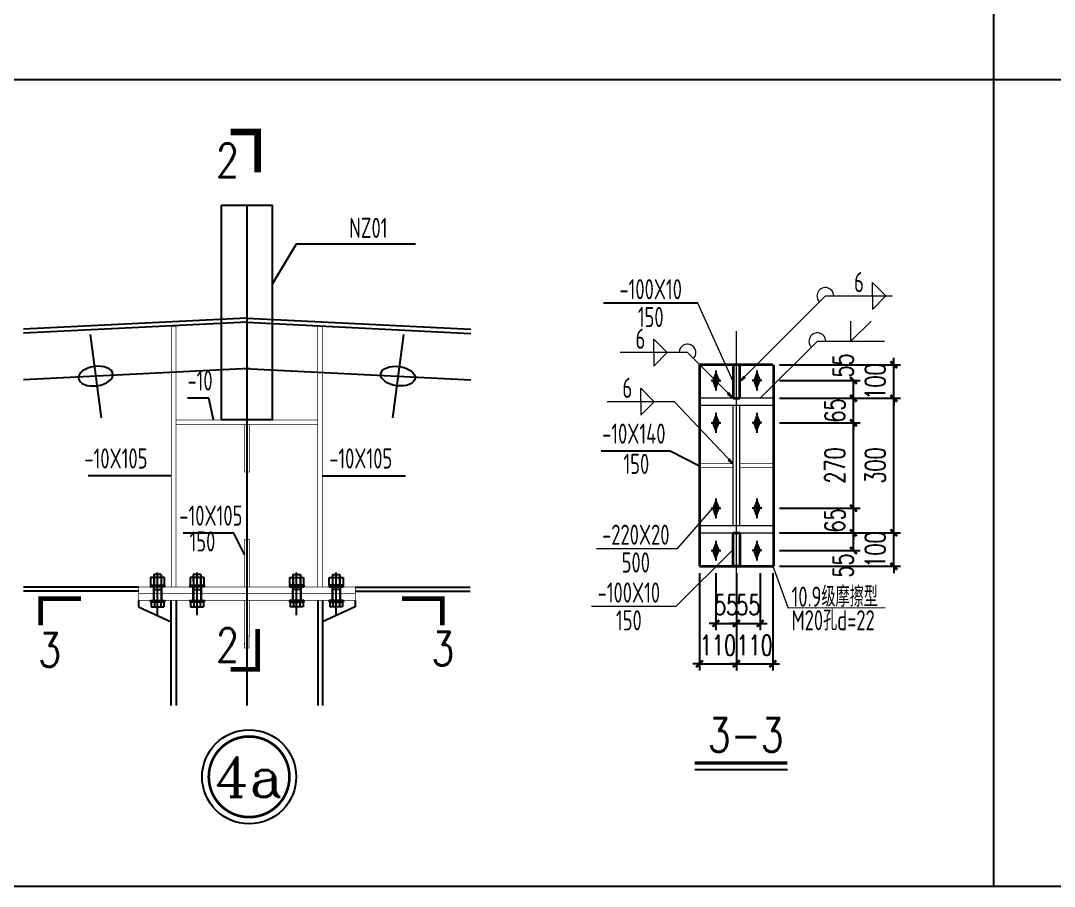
# Model space of a CAD drawing. Extents: x 180850 to 1399066, y 113487 to 334416.
# Drawn here: x 1360914 to 1376291, y 169707 to 182587 of the extents above; entities that cross this region are included whole.
import ezdxf
from ezdxf.enums import TextEntityAlignment as Align

# ---------------------------------------------------------------- set-up
doc = ezdxf.new("R2010")
doc.units = 0
doc.header["$LTSCALE"] = 1000
doc.linetypes.add('线型6', pattern=[8.75, 5, -1.25, 1.25, -1.25])
for name, color, linetype, lineweight in [('10', 9, 'Continuous', 18), ('20', 2, 'Continuous', 35), ('焊缝标注', 9, 'Continuous', 18), ('螺栓孔标注', 9, 'Continuous', 18), ('钢板标注', 9, 'Continuous', 18)]:
    doc.layers.add(name, color=color, linetype=linetype, lineweight=lineweight)
for name, color, linetype in [('AXIS', 3, 'Continuous'), ('DOTE', 1, 'Continuous'), ('GL', 150, 'Continuous'), ('GZ', 50, 'Continuous'), ('LT', 27, 'Continuous'), ('NUM', 7, 'Continuous'), ('PUB_DIM', 3, 'Continuous'), ('PUB_TEXT', 7, 'Continuous'), ('PZ', 202, 'Continuous'), ('TEXT', 7, 'Continuous'), ('THIN', 7, 'Continuous')]:
    doc.layers.add(name, color=color, linetype=linetype)
doc.styles.add('_TCH_DIM_T3', font='SIMPLEX', dxfattribs={"width": 0.705882, "bigfont": 'GBCBIG'})
doc.styles.add('COMPLEX', font='COMPLEX')
doc.styles.add('SIM-TSSC', font='simplex.shx', dxfattribs={"width": 0.8, "bigfont": 'tssdchn.shx'})
doc.styles.add('TSSD_Norm', font='tssdeng.shx', dxfattribs={"bigfont": 'hztxt.shx'})
doc.styles.add('TSSD_Num', font='Tssdeng.shx', dxfattribs={"width": 0.7, "bigfont": 'hztxt.shx'})
doc.dimstyles.new('TCH_100_5', dxfattribs={"dimtxt": 297.5, "dimasz": 100, "dimexe": 100, "dimexo": 100, "dimgap": 126.25, "dimtad": 1, "dimdec": 0, "dimlfac": 0.2, "dimzin": 0, "dimdsep": 46, "dimtxsty": '_TCH_DIM_T3', "dimblk": 'ARCHTICK', "dimcen": 0.09, "dimclrd": 126, "dimclre": 126, "dimclrt": 7, "dimazin": 2, "dimtfac": 1, "dimtdec": 0, "dimtix": 1, "dimtmove": 2, "dimatfit": 3, "dimfxl": 1, "dimtolj": 1, "dimtzin": 0, "dimarcsym": 0})

# ---------------------------------------------------------------- blocks, each defined once
blk = doc.blocks.new('ts_idx2')
at = {"color": 0, "linetype": 'ByBlock', "lineweight": -2, "const_width": 0.0333}
blk.add_lwpolyline([(-0.5, 0, 1), (0.5, 0, 1)], format="xyb", close=True, dxfattribs=at)
at = {"color": 0, "linetype": 'ByBlock', "lineweight": -2}
blk.add_circle((0, 0), 0.583, dxfattribs=at)
at = {"color": 0, "linetype": 'ByBlock', "lineweight": -2, "style": 'TSSD_Num', "width": 0.7}
blk.add_attdef('A', text='', height=0.5, dxfattribs=at).set_placement((0, 0), align=Align.MIDDLE_CENTER)
blk = doc.blocks.new('_ArchTick')
at = {"color": 0, "linetype": 'ByBlock', "const_width": 0.4}
blk.add_lwpolyline([(-0.5, -0.5), (0.5, 0.5)], dxfattribs=at)
blk = doc.blocks.new('*D1907')
at = {"layer": 'Defpoints', "color": 0, "transparency": 16777216}
for p in [(1372103, 177233), (1373303, 177233), (1372103, 176968)]:
    blk.add_point(p, dxfattribs=at)
at = {"layer": 'GL', "color": 126, "lineweight": -2, "transparency": 16777216}
for p, q in [((1372203, 177233), (1373403, 177233)), ((1373303, 176968), (1373303, 177233)), ((1372203, 176968), (1373403, 176968))]:
    blk.add_line(p, q, dxfattribs=at)
at = {"layer": 'GL', "color": 126, "lineweight": -2, "transparency": 16777216, "xscale": 100, "yscale": 100, "zscale": 100}
for p, rotation in [((1373303, 177233), 90), ((1373303, 176968), 270)]:
    blk.add_blockref('_ArchTick', p, dxfattribs=dict(at, rotation=rotation))
at = {"layer": 'GL', "color": 7, "transparency": 16777216, "insert": (1373148, 177457), "char_height": 297.5, "attachment_point": 5, "rotation": 90, "style": '_TCH_DIM_T3'}
blk.add_mtext('\\A1;55', dxfattribs=at)
blk = doc.blocks.new('*D1908')
at = {"layer": 'Defpoints', "color": 0, "transparency": 16777216}
for p in [(1372103, 176968), (1373303, 176968), (1372103, 176603)]:
    blk.add_point(p, dxfattribs=at)
at = {"layer": 'GL', "color": 126, "lineweight": -2, "transparency": 16777216}
for p, q in [((1373303, 176968), (1373303, 177068)), ((1372203, 176968), (1373403, 176968)), ((1373303, 176603), (1373303, 176968)), ((1372203, 176603), (1373403, 176603)), ((1373303, 176603), (1373303, 176503))]:
    blk.add_line(p, q, dxfattribs=at)
at = {"layer": 'GL', "color": 126, "lineweight": -2, "transparency": 16777216, "xscale": 100, "yscale": 100, "zscale": 100}
for p, rotation in [((1373303, 176968), 270), ((1373303, 176603), 90)]:
    blk.add_blockref('_ArchTick', p, dxfattribs=dict(at, rotation=rotation))
at = {"layer": 'GL', "color": 7, "transparency": 16777216, "insert": (1373028, 176786), "char_height": 297.5, "attachment_point": 5, "rotation": 90, "style": '_TCH_DIM_T3'}
blk.add_mtext('\\A1;65', dxfattribs=at)
blk = doc.blocks.new('*D1909')
at = {"layer": 'Defpoints', "color": 0, "transparency": 16777216}
for p in [(1372103, 174968), (1373303, 174968), (1372103, 174703)]:
    blk.add_point(p, dxfattribs=at)
at = {"layer": 'GL', "color": 126, "lineweight": -2, "transparency": 16777216}
for p, q in [((1372203, 174968), (1373403, 174968)), ((1373303, 174703), (1373303, 174968)), ((1372203, 174703), (1373403, 174703))]:
    blk.add_line(p, q, dxfattribs=at)
at = {"layer": 'GL', "color": 126, "lineweight": -2, "transparency": 16777216, "xscale": 100, "yscale": 100, "zscale": 100}
for p, rotation in [((1373303, 174968), 90), ((1373303, 174703), 270)]:
    blk.add_blockref('_ArchTick', p, dxfattribs=dict(at, rotation=rotation))
at = {"layer": 'GL', "color": 7, "transparency": 16777216, "insert": (1373148, 174479), "char_height": 297.5, "attachment_point": 5, "rotation": 90, "style": '_TCH_DIM_T3'}
blk.add_mtext('\\A1;55', dxfattribs=at)
blk = doc.blocks.new('*D1910')
at = {"layer": 'Defpoints', "color": 0, "transparency": 16777216}
for p in [(1372103, 175333), (1373303, 175333), (1372103, 174968)]:
    blk.add_point(p, dxfattribs=at)
at = {"layer": 'GL', "color": 126, "lineweight": -2, "transparency": 16777216}
for p, q in [((1372203, 175333), (1373403, 175333)), ((1373303, 175333), (1373303, 175433)), ((1373303, 174968), (1373303, 175333)), ((1372203, 174968), (1373403, 174968)), ((1373303, 174968), (1373303, 174868))]:
    blk.add_line(p, q, dxfattribs=at)
at = {"layer": 'GL', "color": 126, "lineweight": -2, "transparency": 16777216, "xscale": 100, "yscale": 100, "zscale": 100}
for p, rotation in [((1373303, 175333), 270), ((1373303, 174968), 90)]:
    blk.add_blockref('_ArchTick', p, dxfattribs=dict(at, rotation=rotation))
at = {"layer": 'GL', "color": 7, "transparency": 16777216, "insert": (1373028, 175151), "char_height": 297.5, "attachment_point": 5, "rotation": 90, "style": '_TCH_DIM_T3'}
blk.add_mtext('\\A1;65', dxfattribs=at)
blk = doc.blocks.new('*D1911')
at = {"layer": 'Defpoints', "color": 0, "transparency": 16777216}
for p in [(1372103, 176603), (1373303, 176603), (1372103, 175333)]:
    blk.add_point(p, dxfattribs=at)
at = {"layer": 'GL', "color": 126, "lineweight": -2, "transparency": 16777216}
for p, q in [((1372203, 176603), (1373403, 176603)), ((1373303, 175333), (1373303, 176603)), ((1372203, 175333), (1373403, 175333))]:
    blk.add_line(p, q, dxfattribs=at)
at = {"layer": 'GL', "color": 126, "lineweight": -2, "transparency": 16777216, "xscale": 100, "yscale": 100, "zscale": 100}
for p, rotation in [((1373303, 176603), 90), ((1373303, 175333), 270)]:
    blk.add_blockref('_ArchTick', p, dxfattribs=dict(at, rotation=rotation))
at = {"layer": 'GL', "color": 7, "transparency": 16777216, "insert": (1373028, 175968), "char_height": 297.5, "attachment_point": 5, "rotation": 90, "style": '_TCH_DIM_T3'}
blk.add_mtext('\\A1;270', dxfattribs=at)
blk = doc.blocks.new('*D1912')
at = {"layer": 'Defpoints', "color": 0, "transparency": 16777216}
for p in [(1371257, 174464), (1371562, 174468), (1371562, 173618)]:
    blk.add_point(p, dxfattribs=at)
at = {"layer": 'GL', "color": 126, "lineweight": -2, "transparency": 16777216}
for p, q in [((1371257, 174364), (1371257, 173518)), ((1371562, 174368), (1371562, 173518)), ((1371257, 173618), (1371157, 173618)), ((1371257, 173618), (1371562, 173618)), ((1371562, 173618), (1371662, 173618))]:
    blk.add_line(p, q, dxfattribs=at)
at = {"layer": 'GL', "color": 126, "lineweight": -2, "transparency": 16777216, "xscale": 100, "yscale": 100, "zscale": 100}
blk.add_blockref('_ArchTick', (1371257, 173618), dxfattribs=at)
at = {"layer": 'GL', "color": 126, "lineweight": -2, "transparency": 16777216, "xscale": 100, "yscale": 100, "zscale": 100, "rotation": 180}
blk.add_blockref('_ArchTick', (1371562, 173618), dxfattribs=at)
at = {"layer": 'GL', "color": 7, "transparency": 16777216, "insert": (1371409, 173893), "char_height": 297.5, "attachment_point": 5, "style": '_TCH_DIM_T3'}
blk.add_mtext('\\A1;55', dxfattribs=at)
blk = doc.blocks.new('*D1913')
at = {"layer": 'Defpoints', "color": 0, "transparency": 16777216}
for p in [(1371562, 174468), (1371917, 174468), (1371917, 173618)]:
    blk.add_point(p, dxfattribs=at)
at = {"layer": 'GL', "color": 126, "lineweight": -2, "transparency": 16777216}
for p, q in [((1371562, 174368), (1371562, 173518)), ((1371917, 174368), (1371917, 173518)), ((1371562, 173618), (1371462, 173618)), ((1371562, 173618), (1371917, 173618)), ((1371917, 173618), (1372017, 173618))]:
    blk.add_line(p, q, dxfattribs=at)
at = {"layer": 'GL', "color": 126, "lineweight": -2, "transparency": 16777216, "xscale": 100, "yscale": 100, "zscale": 100}
blk.add_blockref('_ArchTick', (1371562, 173618), dxfattribs=at)
at = {"layer": 'GL', "color": 126, "lineweight": -2, "transparency": 16777216, "xscale": 100, "yscale": 100, "zscale": 100, "rotation": 180}
blk.add_blockref('_ArchTick', (1371917, 173618), dxfattribs=at)
at = {"layer": 'GL', "color": 7, "transparency": 16777216, "insert": (1371739, 173893), "char_height": 297.5, "attachment_point": 5, "style": '_TCH_DIM_T3'}
blk.add_mtext('\\A1;55', dxfattribs=at)
blk = doc.blocks.new('*D1914')
at = {"layer": 'Defpoints', "color": 0, "transparency": 16777216}
for p in [(1371012, 174468), (1371562, 174468), (1371562, 173018)]:
    blk.add_point(p, dxfattribs=at)
at = {"layer": 'GL', "color": 126, "lineweight": -2, "transparency": 16777216}
for p, q in [((1371012, 174368), (1371012, 172918)), ((1371562, 174368), (1371562, 172918)), ((1371012, 173018), (1370912, 173018)), ((1371012, 173018), (1371562, 173018)), ((1371562, 173018), (1371662, 173018))]:
    blk.add_line(p, q, dxfattribs=at)
at = {"layer": 'GL', "color": 126, "lineweight": -2, "transparency": 16777216, "xscale": 100, "yscale": 100, "zscale": 100}
blk.add_blockref('_ArchTick', (1371012, 173018), dxfattribs=at)
at = {"layer": 'GL', "color": 126, "lineweight": -2, "transparency": 16777216, "xscale": 100, "yscale": 100, "zscale": 100, "rotation": 180}
blk.add_blockref('_ArchTick', (1371562, 173018), dxfattribs=at)
at = {"layer": 'GL', "color": 7, "transparency": 16777216, "insert": (1371287, 173293), "char_height": 297.5, "attachment_point": 5, "style": '_TCH_DIM_T3'}
blk.add_mtext('\\A1;110', dxfattribs=at)
blk = doc.blocks.new('*D1915')
at = {"layer": 'Defpoints', "color": 0, "transparency": 16777216}
for p in [(1371562, 174468), (1372103, 174468), (1372103, 173018)]:
    blk.add_point(p, dxfattribs=at)
at = {"layer": 'GL', "color": 126, "lineweight": -2, "transparency": 16777216}
for p, q in [((1371562, 174368), (1371562, 172918)), ((1372103, 174368), (1372103, 172918)), ((1371562, 173018), (1371462, 173018)), ((1371562, 173018), (1372103, 173018)), ((1372103, 173018), (1372203, 173018))]:
    blk.add_line(p, q, dxfattribs=at)
at = {"layer": 'GL', "color": 126, "lineweight": -2, "transparency": 16777216, "xscale": 100, "yscale": 100, "zscale": 100}
blk.add_blockref('_ArchTick', (1371562, 173018), dxfattribs=at)
at = {"layer": 'GL', "color": 126, "lineweight": -2, "transparency": 16777216, "xscale": 100, "yscale": 100, "zscale": 100, "rotation": 180}
blk.add_blockref('_ArchTick', (1372103, 173018), dxfattribs=at)
at = {"layer": 'GL', "color": 7, "transparency": 16777216, "insert": (1371832, 173293), "char_height": 297.5, "attachment_point": 5, "style": '_TCH_DIM_T3'}
blk.add_mtext('\\A1;110', dxfattribs=at)
blk = doc.blocks.new('*D1916')
at = {"layer": 'Defpoints', "color": 0, "transparency": 16777216}
for p in [(1372103, 174968), (1373903, 174968), (1372103, 174468)]:
    blk.add_point(p, dxfattribs=at)
at = {"layer": 'GL', "color": 126, "lineweight": -2, "transparency": 16777216}
for p, q in [((1373903, 174968), (1373903, 175068)), ((1372203, 174968), (1374003, 174968)), ((1373903, 174468), (1373903, 174968)), ((1372203, 174468), (1374003, 174468)), ((1373903, 174468), (1373903, 174368))]:
    blk.add_line(p, q, dxfattribs=at)
at = {"layer": 'GL', "color": 126, "lineweight": -2, "transparency": 16777216, "xscale": 100, "yscale": 100, "zscale": 100}
for p, rotation in [((1373903, 174968), 270), ((1373903, 174468), 90)]:
    blk.add_blockref('_ArchTick', p, dxfattribs=dict(at, rotation=rotation))
at = {"layer": 'GL', "color": 7, "transparency": 16777216, "insert": (1373628, 174718), "char_height": 297.5, "attachment_point": 5, "rotation": 90, "style": '_TCH_DIM_T3'}
blk.add_mtext('\\A1;100', dxfattribs=at)
blk = doc.blocks.new('*D1917')
at = {"layer": 'Defpoints', "color": 0, "transparency": 16777216}
for p in [(1372103, 176968), (1373903, 176968), (1372103, 174968)]:
    blk.add_point(p, dxfattribs=at)
at = {"layer": 'GL', "color": 126, "lineweight": -2, "transparency": 16777216}
for p, q in [((1372203, 176968), (1374003, 176968)), ((1373903, 174968), (1373903, 176968)), ((1372203, 174968), (1374003, 174968))]:
    blk.add_line(p, q, dxfattribs=at)
at = {"layer": 'GL', "color": 126, "lineweight": -2, "transparency": 16777216, "xscale": 100, "yscale": 100, "zscale": 100}
for p, rotation in [((1373903, 176968), 90), ((1373903, 174968), 270)]:
    blk.add_blockref('_ArchTick', p, dxfattribs=dict(at, rotation=rotation))
at = {"layer": 'GL', "color": 7, "transparency": 16777216, "insert": (1373628, 175968), "char_height": 297.5, "attachment_point": 5, "rotation": 90, "style": '_TCH_DIM_T3'}
blk.add_mtext('\\A1;300', dxfattribs=at)
blk = doc.blocks.new('*D1918')
at = {"layer": 'Defpoints', "color": 0, "transparency": 16777216}
for p in [(1372103, 177468), (1373903, 177468), (1372103, 176968)]:
    blk.add_point(p, dxfattribs=at)
at = {"layer": 'GL', "color": 126, "lineweight": -2, "transparency": 16777216}
for p, q in [((1372203, 177468), (1374003, 177468)), ((1373903, 177468), (1373903, 177568)), ((1373903, 176968), (1373903, 177468)), ((1372203, 176968), (1374003, 176968)), ((1373903, 176968), (1373903, 176868))]:
    blk.add_line(p, q, dxfattribs=at)
at = {"layer": 'GL', "color": 126, "lineweight": -2, "transparency": 16777216, "xscale": 100, "yscale": 100, "zscale": 100}
for p, rotation in [((1373903, 177468), 270), ((1373903, 176968), 90)]:
    blk.add_blockref('_ArchTick', p, dxfattribs=dict(at, rotation=rotation))
at = {"layer": 'GL', "color": 7, "transparency": 16777216, "insert": (1373628, 177218), "char_height": 297.5, "attachment_point": 5, "rotation": 90, "style": '_TCH_DIM_T3'}
blk.add_mtext('\\A1;100', dxfattribs=at)

msp = doc.modelspace()

# ---------------------------------------------------------------- hatches: boundary and pattern name
h = msp.add_hatch(color=256)
h.paths.add_polyline_path([(1371215.66, 177233.01), (1371256.83, 177233.01), (1371256.83, 177339.53)])
h.paths.add_polyline_path([(1371256.83, 177339.53), (1371256.83, 177233.01), (1371298, 177233.01)])
h.paths.add_polyline_path([(1371298, 177233.01), (1371256.83, 177233.01), (1371256.83, 177126.49)])
h.paths.add_polyline_path([(1371256.83, 177233.01), (1371215.66, 177233.01), (1371256.83, 177126.49)])
h = msp.add_hatch(color=256)
h.paths.add_polyline_path([(1371908, 177233.01), (1371866.83, 177233.01), (1371866.83, 177339.53)])
h.paths.add_polyline_path([(1371866.83, 177339.53), (1371866.83, 177233.01), (1371825.66, 177233.01)])
h.paths.add_polyline_path([(1371825.66, 177233.01), (1371866.83, 177233.01), (1371866.83, 177126.49)])
h.paths.add_polyline_path([(1371866.83, 177233.01), (1371908, 177233.01), (1371866.83, 177126.49)])
h = msp.add_hatch(color=256)
h.paths.add_polyline_path([(1371215.66, 176603.01), (1371256.83, 176603.01), (1371256.83, 176709.53)])
h.paths.add_polyline_path([(1371256.83, 176709.53), (1371256.83, 176603.01), (1371298, 176603.01)])
h.paths.add_polyline_path([(1371298, 176603.01), (1371256.83, 176603.01), (1371256.83, 176496.49)])
h.paths.add_polyline_path([(1371256.83, 176603.01), (1371215.66, 176603.01), (1371256.83, 176496.49)])
h = msp.add_hatch(color=256)
h.paths.add_polyline_path([(1371908, 176603.01), (1371866.83, 176603.01), (1371866.83, 176709.53)])
h.paths.add_polyline_path([(1371866.83, 176709.53), (1371866.83, 176603.01), (1371825.66, 176603.01)])
h.paths.add_polyline_path([(1371825.66, 176603.01), (1371866.83, 176603.01), (1371866.83, 176496.49)])
h.paths.add_polyline_path([(1371866.83, 176603.01), (1371908, 176603.01), (1371866.83, 176496.49)])
h = msp.add_hatch(color=256)
h.paths.add_polyline_path([(1371215.66, 175333.01), (1371256.83, 175333.01), (1371256.83, 175439.53)])
h.paths.add_polyline_path([(1371256.83, 175439.53), (1371256.83, 175333.01), (1371298, 175333.01)])
h.paths.add_polyline_path([(1371298, 175333.01), (1371256.83, 175333.01), (1371256.83, 175226.49)])
h.paths.add_polyline_path([(1371256.83, 175333.01), (1371215.66, 175333.01), (1371256.83, 175226.49)])
h = msp.add_hatch(color=256)
h.paths.add_polyline_path([(1371908, 175333.01), (1371866.83, 175333.01), (1371866.83, 175439.53)])
h.paths.add_polyline_path([(1371866.83, 175439.53), (1371866.83, 175333.01), (1371825.66, 175333.01)])
h.paths.add_polyline_path([(1371825.66, 175333.01), (1371866.83, 175333.01), (1371866.83, 175226.49)])
h.paths.add_polyline_path([(1371866.83, 175333.01), (1371908, 175333.01), (1371866.83, 175226.49)])
h = msp.add_hatch(color=256)
h.paths.add_polyline_path([(1371215.66, 174703.01), (1371256.83, 174703.01), (1371256.83, 174809.53)])
h.paths.add_polyline_path([(1371256.83, 174809.53), (1371256.83, 174703.01), (1371298, 174703.01)])
h.paths.add_polyline_path([(1371298, 174703.01), (1371256.83, 174703.01), (1371256.83, 174596.49)])
h.paths.add_polyline_path([(1371256.83, 174703.01), (1371215.66, 174703.01), (1371256.83, 174596.49)])
h = msp.add_hatch(color=256)
h.paths.add_polyline_path([(1371908, 174703.01), (1371866.83, 174703.01), (1371866.83, 174809.53)])
h.paths.add_polyline_path([(1371866.83, 174809.53), (1371866.83, 174703.01), (1371825.66, 174703.01)])
h.paths.add_polyline_path([(1371825.66, 174703.01), (1371866.83, 174703.01), (1371866.83, 174596.49)])
h.paths.add_polyline_path([(1371866.83, 174703.01), (1371908, 174703.01), (1371866.83, 174596.49)])
at = {"layer": '焊缝标注'}
for points in [[(1371611.83, 177218.01), (1371693.17, 177278.08), (1371671.96, 177299.3)], [(1371511.83, 176968.01), (1371451.82, 177049.4), (1371430.58, 177028.21)], [(1371511.83, 175993.01), (1371458.26, 176066.05), (1371437.02, 176044.86)]]:
    msp.add_hatch(color=256, dxfattribs=at).paths.add_polyline_path(points)

# ---------------------------------------------------------------- linework, layer by layer
for p, q in [((1371256.83, 177339.53), (1371215.66, 177233.01)), ((1371256.83, 177379.5), (1371256.83, 177086.51)), ((1371256.83, 177339.53), (1371298, 177233.01)), ((1371866.83, 177339.53), (1371825.66, 177233.01)), ((1371866.83, 177379.5), (1371866.83, 177086.51)), ((1371866.83, 177339.53), (1371908, 177233.01)), ((1371184.17, 177233.01), (1371329.49, 177233.01)), ((1371256.83, 177126.49), (1371215.66, 177233.01)), ((1371256.83, 177126.49), (1371298, 177233.01)), ((1371939.49, 177233.01), (1371794.17, 177233.01)), ((1371866.83, 177126.49), (1371825.66, 177233.01)), ((1371866.83, 177126.49), (1371908, 177233.01)), ((1371256.83, 176709.53), (1371215.66, 176603.01)), ((1371256.83, 176749.5), (1371256.83, 176456.51)), ((1371256.83, 176709.53), (1371298, 176603.01)), ((1371866.83, 176709.53), (1371825.66, 176603.01)), ((1371866.83, 176749.5), (1371866.83, 176456.51)), ((1371866.83, 176709.53), (1371908, 176603.01)), ((1371184.17, 176603.01), (1371329.49, 176603.01)), ((1371256.83, 176496.49), (1371215.66, 176603.01)), ((1371256.83, 176496.49), (1371298, 176603.01)), ((1371939.49, 176603.01), (1371794.17, 176603.01)), ((1371866.83, 176496.49), (1371825.66, 176603.01)), ((1371866.83, 176496.49), (1371908, 176603.01)), ((1371256.83, 175479.5), (1371256.83, 175186.51)), ((1371866.83, 175479.5), (1371866.83, 175186.51)), ((1371184.17, 175333.01), (1371329.49, 175333.01)), ((1371256.83, 175439.53), (1371215.66, 175333.01)), ((1371256.83, 175226.49), (1371215.66, 175333.01)), ((1371256.83, 175439.53), (1371298, 175333.01)), ((1371256.83, 175226.49), (1371298, 175333.01)), ((1371939.49, 175333.01), (1371794.17, 175333.01)), ((1371866.83, 175439.53), (1371825.66, 175333.01)), ((1371866.83, 175226.49), (1371825.66, 175333.01)), ((1371866.83, 175439.53), (1371908, 175333.01)), ((1371866.83, 175226.49), (1371908, 175333.01)), ((1371256.83, 174849.5), (1371256.83, 174556.51)), ((1371866.83, 174849.5), (1371866.83, 174556.51)), ((1371184.17, 174703.01), (1371329.49, 174703.01)), ((1371256.83, 174809.53), (1371215.66, 174703.01)), ((1371256.83, 174596.49), (1371215.66, 174703.01)), ((1371256.83, 174809.53), (1371298, 174703.01)), ((1371256.83, 174596.49), (1371298, 174703.01)), ((1371939.49, 174703.01), (1371794.17, 174703.01)), ((1371866.83, 174809.53), (1371825.66, 174703.01)), ((1371866.83, 174596.49), (1371825.66, 174703.01)), ((1371866.83, 174809.53), (1371908, 174703.01)), ((1371866.83, 174596.49), (1371908, 174703.01)), ((1362667.37, 173960.46, 15.88), (1362667.37, 173863.56, 15.88)), ((1365890.49, 173960.46, 15.88), (1365890.49, 173863.56, 15.88)), ((1362667.37, 173863.56, 15.88), (1363152.66, 173642.91, -1.8)), ((1365890.49, 173863.56, 15.88), (1365405.2, 173642.91, -1.8))]:
    msp.add_line(p, q)
at = {"transparency": 16777216}
for p, q in [((1362950.36, 173743.33, 17.81), (1362950.35, 174378.33, 17.81)), ((1363537.86, 173743.33, 17.81), (1363537.85, 174378.33, 17.81)), ((1365019.99, 173743.33, 17.81), (1365020, 174378.33, 17.81)), ((1365607.49, 173743.33, 17.81), (1365607.5, 174378.33, 17.81)), ((1362846.43, 174303.83, 17.81), (1362846.43, 174185.83, 17.81)), ((1363054.28, 174303.83, 17.81), (1362846.43, 174303.83, 17.81)), ((1363005.35, 174345.83, 17.81), (1362895.35, 174345.83, 17.81)), ((1362895.35, 174345.83, 17.81), (1362895.36, 174120.83, 17.81)), ((1362898.39, 174303.83, 17.81), (1362898.39, 174185.83, 17.81)), ((1363002.31, 174303.83, 17.81), (1363002.32, 174185.83, 17.81)), ((1363002.5, 174345.83, 17.81), (1363005.35, 174345.83, 17.81)), ((1363005.35, 174345.83, 17.81), (1363005.36, 174120.83, 17.81)), ((1363054.28, 174185.83, 17.81), (1363054.28, 174303.83, 17.81)), ((1363433.93, 174303.83, 17.81), (1363433.93, 174185.83, 17.81)), ((1363641.78, 174303.83, 17.81), (1363433.93, 174303.83, 17.81)), ((1363592.85, 174345.83, 17.81), (1363482.85, 174345.83, 17.81)), ((1363482.85, 174345.83, 17.81), (1363482.86, 174120.83, 17.81)), ((1363485.89, 174303.83, 17.81), (1363485.89, 174185.83, 17.81)), ((1363589.81, 174303.83, 17.81), (1363589.82, 174185.83, 17.81)), ((1363590, 174345.83, 17.81), (1363592.85, 174345.83, 17.81)), ((1363592.85, 174345.83, 17.81), (1363592.86, 174120.83, 17.81)), ((1363641.78, 174185.83, 17.81), (1363641.78, 174303.83, 17.81)), ((1364916.08, 174303.83, 17.81), (1365123.92, 174303.83, 17.81)), ((1364916.08, 174185.83, 17.81), (1364916.08, 174303.83, 17.81)), ((1364965, 174345.83, 17.81), (1365075, 174345.83, 17.81)), ((1364967.85, 174345.83, 17.81), (1364965, 174345.83, 17.81)), ((1364965, 174345.83, 17.81), (1364965, 174120.83, 17.81)), ((1364968.04, 174303.83, 17.81), (1364968.04, 174185.83, 17.81)), ((1365071.96, 174303.83, 17.81), (1365071.96, 174185.83, 17.81)), ((1365075, 174345.83, 17.81), (1365075, 174120.83, 17.81)), ((1365123.92, 174303.83, 17.81), (1365123.92, 174185.83, 17.81)), ((1365503.58, 174303.83, 17.81), (1365711.42, 174303.83, 17.81)), ((1365503.58, 174185.83, 17.81), (1365503.58, 174303.83, 17.81)), ((1365552.5, 174345.83, 17.81), (1365662.5, 174345.83, 17.81)), ((1365555.35, 174345.83, 17.81), (1365552.5, 174345.83, 17.81)), ((1365552.5, 174345.83, 17.81), (1365552.5, 174120.83, 17.81)), ((1365555.54, 174303.83, 17.81), (1365555.54, 174185.83, 17.81)), ((1365659.46, 174303.83, 17.81), (1365659.46, 174185.83, 17.81)), ((1365662.5, 174345.83, 17.81), (1365662.5, 174120.83, 17.81)), ((1365711.42, 174303.83, 17.81), (1365711.42, 174185.83, 17.81)), ((1362845.35, 174185.83, 17.81), (1362845.36, 174160.83, 17.81)), ((1362845.35, 174185.83, 17.81), (1363055.35, 174185.83, 17.81)), ((1362845.36, 174160.83, 17.81), (1362848.2, 174160.83, 17.81)), ((1363055.36, 174160.83, 17.81), (1362845.36, 174160.83, 17.81)), ((1362890.36, 174160.83, 17.81), (1362890.36, 174120.83, 17.81)), ((1362890.36, 174120.83, 17.81), (1363010.36, 174120.83, 17.81)), ((1362890.36, 174120.83, 17.81), (1362893.29, 174120.83, 17.81)), ((1362892.04, 174120.83, 17.81), (1362890.36, 174120.83, 17.81)), ((1362890.36, 174120.83, 17.81), (1362890.36, 173960.83, 17.81)), ((1362895.36, 174120.83, 17.81), (1362895.36, 173960.83, 17.81)), ((1363005.36, 174120.83, 17.81), (1363005.36, 173960.83, 17.81)), ((1363010.36, 174160.83, 17.81), (1363007.42, 174160.83, 17.81)), ((1363008.67, 174160.83, 17.81), (1363010.36, 174160.83, 17.81)), ((1363010.36, 174160.83, 17.81), (1363010.36, 174120.83, 17.81)), ((1363010.36, 174120.83, 17.81), (1363010.36, 173960.83, 17.81)), ((1363055.35, 174185.83, 17.81), (1363055.36, 174160.83, 17.81)), ((1363432.85, 174185.83, 17.81), (1363432.86, 174160.83, 17.81)), ((1363432.85, 174185.83, 17.81), (1363642.85, 174185.83, 17.81)), ((1363432.86, 174160.83, 17.81), (1363435.7, 174160.83, 17.81)), ((1363642.86, 174160.83, 17.81), (1363432.86, 174160.83, 17.81)), ((1363477.86, 174160.83, 17.81), (1363477.86, 174120.83, 17.81)), ((1363477.86, 174120.83, 17.81), (1363597.86, 174120.83, 17.81)), ((1363477.86, 174120.83, 17.81), (1363480.79, 174120.83, 17.81)), ((1363479.54, 174120.83, 17.81), (1363477.86, 174120.83, 17.81)), ((1363477.86, 174120.83, 17.81), (1363477.86, 173960.83, 17.81)), ((1363482.86, 174120.83, 17.81), (1363482.86, 173960.83, 17.81)), ((1363592.86, 174120.83, 17.81), (1363592.86, 173960.83, 17.81)), ((1363597.86, 174160.83, 17.81), (1363594.92, 174160.83, 17.81)), ((1363596.17, 174160.83, 17.81), (1363597.86, 174160.83, 17.81)), ((1363597.86, 174160.83, 17.81), (1363597.86, 174120.83, 17.81)), ((1363597.86, 174120.83, 17.81), (1363597.86, 173960.83, 17.81)), ((1363642.85, 174185.83, 17.81), (1363642.86, 174160.83, 17.81)), ((1364915, 174185.83, 17.81), (1364915, 174160.83, 17.81)), ((1365125, 174185.83, 17.81), (1364915, 174185.83, 17.81)), ((1364915, 174160.83, 17.81), (1365125, 174160.83, 17.81)), ((1364960, 174120.83, 17.81), (1364959.99, 173960.83, 17.81)), ((1364960, 174160.83, 17.81), (1364962.93, 174160.83, 17.81)), ((1364961.68, 174160.83, 17.81), (1364960, 174160.83, 17.81)), ((1364960, 174160.83, 17.81), (1364960, 174120.83, 17.81)), ((1365080, 174120.83, 17.81), (1364960, 174120.83, 17.81)), ((1364965, 174120.83, 17.81), (1364964.99, 173960.83, 17.81)), ((1365075, 174120.83, 17.81), (1365074.99, 173960.83, 17.81)), ((1365080, 174120.83, 17.81), (1365077.06, 174120.83, 17.81)), ((1365078.31, 174120.83, 17.81), (1365080, 174120.83, 17.81)), ((1365080, 174120.83, 17.81), (1365079.99, 173960.83, 17.81)), ((1365080, 174160.83, 17.81), (1365080, 174120.83, 17.81)), ((1365125, 174160.83, 17.81), (1365122.15, 174160.83, 17.81)), ((1365125, 174185.83, 17.81), (1365125, 174160.83, 17.81)), ((1365502.5, 174185.83, 17.81), (1365502.5, 174160.83, 17.81)), ((1365712.5, 174185.83, 17.81), (1365502.5, 174185.83, 17.81)), ((1365502.5, 174160.83, 17.81), (1365712.5, 174160.83, 17.81)), ((1365547.5, 174120.83, 17.81), (1365547.49, 173960.83, 17.81)), ((1365547.5, 174160.83, 17.81), (1365550.43, 174160.83, 17.81)), ((1365549.18, 174160.83, 17.81), (1365547.5, 174160.83, 17.81)), ((1365547.5, 174160.83, 17.81), (1365547.5, 174120.83, 17.81)), ((1365667.5, 174120.83, 17.81), (1365547.5, 174120.83, 17.81)), ((1365552.5, 174120.83, 17.81), (1365552.49, 173960.83, 17.81)), ((1365662.5, 174120.83, 17.81), (1365662.49, 173960.83, 17.81)), ((1365667.5, 174120.83, 17.81), (1365664.56, 174120.83, 17.81)), ((1365665.81, 174120.83, 17.81), (1365667.5, 174120.83, 17.81)), ((1365667.5, 174120.83, 17.81), (1365667.49, 173960.83, 17.81)), ((1365667.5, 174160.83, 17.81), (1365667.5, 174120.83, 17.81)), ((1365712.5, 174160.83, 17.81), (1365709.65, 174160.83, 17.81)), ((1365712.5, 174185.83, 17.81), (1365712.5, 174160.83, 17.81)), ((1362845.36, 173960.83, 17.81), (1363055.36, 173960.83, 17.81)), ((1362845.36, 173960.83, 17.81), (1362845.36, 173935.83, 17.81)), ((1363055.36, 173935.83, 17.81), (1362845.36, 173935.83, 17.81)), ((1362855.1, 173935.83, 17.81), (1362855.1, 173863.23, 17.81)), ((1362890.36, 173960.83, 17.81), (1362893.3, 173960.83, 17.81)), ((1362892.04, 173960.83, 17.81), (1362890.36, 173960.83, 17.81)), ((1362895.36, 173960.83, 17.81), (1362895.36, 173935.83, 17.81)), ((1362902.73, 173935.83, 17.81), (1362902.73, 173863.23, 17.81)), ((1362997.99, 173935.83, 17.81), (1362997.99, 173863.23, 17.81)), ((1363005.36, 173960.83, 17.81), (1363005.36, 173935.83, 17.81)), ((1363045.62, 173935.83, 17.81), (1363045.62, 173863.23, 17.81)), ((1363055.36, 173960.83, 17.81), (1363052.51, 173960.83, 17.81)), ((1363055.36, 173960.83, 17.81), (1363055.36, 173935.83, 17.81)), ((1363432.86, 173960.83, 17.81), (1363642.86, 173960.83, 17.81)), ((1363432.86, 173960.83, 17.81), (1363432.86, 173935.83, 17.81)), ((1363642.86, 173935.83, 17.81), (1363432.86, 173935.83, 17.81)), ((1363442.6, 173935.83, 17.81), (1363442.6, 173863.23, 17.81)), ((1363477.86, 173960.83, 17.81), (1363480.8, 173960.83, 17.81)), ((1363479.54, 173960.83, 17.81), (1363477.86, 173960.83, 17.81)), ((1363482.86, 173960.83, 17.81), (1363482.86, 173935.83, 17.81)), ((1363490.23, 173935.83, 17.81), (1363490.23, 173863.23, 17.81)), ((1363585.49, 173935.83, 17.81), (1363585.49, 173863.23, 17.81)), ((1363592.86, 173960.83, 17.81), (1363592.86, 173935.83, 17.81)), ((1363633.12, 173935.83, 17.81), (1363633.12, 173863.23, 17.81)), ((1363642.86, 173960.83, 17.81), (1363640.01, 173960.83, 17.81)), ((1363642.86, 173960.83, 17.81), (1363642.86, 173935.83, 17.81)), ((1364914.99, 173960.83, 17.81), (1364917.84, 173960.83, 17.81)), ((1365124.99, 173960.83, 17.81), (1364914.99, 173960.83, 17.81)), ((1364914.99, 173960.83, 17.81), (1364914.99, 173935.83, 17.81)), ((1364914.99, 173935.83, 17.81), (1365124.99, 173935.83, 17.81)), ((1364924.73, 173935.83, 17.81), (1364924.73, 173863.23, 17.81)), ((1364964.99, 173960.83, 17.81), (1364964.99, 173935.83, 17.81)), ((1364972.36, 173935.83, 17.81), (1364972.36, 173863.23, 17.81)), ((1365067.63, 173935.83, 17.81), (1365067.62, 173863.23, 17.81)), ((1365074.99, 173960.83, 17.81), (1365074.99, 173935.83, 17.81)), ((1365079.99, 173960.83, 17.81), (1365077.06, 173960.83, 17.81)), ((1365078.31, 173960.83, 17.81), (1365079.99, 173960.83, 17.81)), ((1365115.26, 173935.83, 17.81), (1365115.26, 173863.23, 17.81)), ((1365124.99, 173960.83, 17.81), (1365124.99, 173935.83, 17.81)), ((1365502.49, 173960.83, 17.81), (1365505.34, 173960.83, 17.81)), ((1365712.49, 173960.83, 17.81), (1365502.49, 173960.83, 17.81)), ((1365502.49, 173960.83, 17.81), (1365502.49, 173935.83, 17.81)), ((1365502.49, 173935.83, 17.81), (1365712.49, 173935.83, 17.81)), ((1365512.23, 173935.83, 17.81), (1365512.23, 173863.23, 17.81)), ((1365552.49, 173960.83, 17.81), (1365552.49, 173935.83, 17.81)), ((1365559.86, 173935.83, 17.81), (1365559.86, 173863.23, 17.81)), ((1365655.13, 173935.83, 17.81), (1365655.12, 173863.23, 17.81)), ((1365662.49, 173960.83, 17.81), (1365662.49, 173935.83, 17.81)), ((1365667.49, 173960.83, 17.81), (1365664.56, 173960.83, 17.81)), ((1365665.81, 173960.83, 17.81), (1365667.49, 173960.83, 17.81)), ((1365702.76, 173935.83, 17.81), (1365702.76, 173863.23, 17.81)), ((1365712.49, 173960.83, 17.81), (1365712.49, 173935.83, 17.81)), ((1362855.1, 173863.23, 17.81), (1363045.62, 173863.23, 17.81)), ((1363442.6, 173863.23, 17.81), (1363633.12, 173863.23, 17.81)), ((1365115.26, 173863.23, 17.81), (1364924.73, 173863.23, 17.81)), ((1365702.76, 173863.23, 17.81), (1365512.23, 173863.23, 17.81))]:
    msp.add_line(p, q, dxfattribs=at)
at = {"color": 3, "const_width": 100}
msp.add_lwpolyline([(1364438.72, 180330.03), (1364438.72, 180930.03), (1364038.72, 180930.03)], dxfattribs=at)
at = {"layer": '10', "linetype": '线型6', "lineweight": 18, "ltscale": 100}
msp.add_line((1371561.83, 173968.01), (1371561.83, 177968.01), dxfattribs=at)
at = {"layer": '10', "color": 3, "ltscale": 100}
for p, q in [((1372102.91, 176968.01), (1371011.83, 176968.01)), ((1371011.83, 176868.01), (1372102.91, 176868.01)), ((1371511.83, 175068.01), (1371511.83, 176868.01)), ((1371611.83, 175068.01), (1371611.83, 176868.01)), ((1372102.91, 175068.01), (1371011.83, 175068.01)), ((1371011.83, 174968.01), (1372102.91, 174968.01))]:
    msp.add_line(p, q, dxfattribs=at)
at = {"layer": '20', "ltscale": 100}
for p, q in [((1372102.91, 177468.01), (1371011.83, 177468.01)), ((1371011.83, 177468.01), (1371011.83, 174468.01)), ((1371611.83, 177468.01), (1371511.83, 177468.01)), ((1371511.83, 177468.01), (1371511.83, 176968.01)), ((1371611.83, 176968.01), (1371611.83, 177468.01)), ((1372111.83, 177468.01), (1372111.83, 174468.01)), ((1371511.83, 176968.01), (1371611.83, 176968.01)), ((1371511.83, 174968.01), (1371611.83, 174968.01)), ((1371511.83, 174468.01), (1371511.83, 174968.01)), ((1371611.83, 174968.01), (1371611.83, 174468.01)), ((1371011.83, 174468.01), (1372102.91, 174468.01)), ((1371611.83, 174468.01), (1371511.83, 174468.01))]:
    msp.add_line(p, q, dxfattribs=at)
at = {"layer": 'AXIS'}
for p, q in [((1375387.63, 197803.19), (1375387.63, 169706.6)), ((1336124.67, 181713.13), (1390581.03, 181713.13)), ((1365010.96, 179259.72, 18.09), (1364653.93, 178664.6, 18.09)), ((1366786.42, 179259.72, 18.09), (1365010.96, 179259.72, 18.09)), ((1363711.88, 176971.81, -11.22), (1363397.14, 176971.81, -11.22)), ((1363785.3, 176646.34, 18.09), (1363711.88, 176971.81, -11.22)), ((1370576.83, 176183.61), (1369548.24, 176183.61)), ((1371011.83, 175956.4), (1370576.83, 176183.61)), ((1363155.47, 175814.73, -2), (1361918.02, 175814.73, -2)), ((1365402.38, 175814.73, -2), (1366639.83, 175814.73, -2)), ((1364084.11, 174962.58, -2), (1363329.65, 174962.58, -2)), ((1364245.21, 174643.69, 18.09), (1364084.11, 174962.58, -2)), ((1336124.67, 169706.6), (1390581.03, 169706.6))]:
    msp.add_line(p, q, dxfattribs=at)
at = {"layer": 'AXIS', "color": 3, "const_width": 70}
for points in [[(1361810.39, 173988.93), (1361210.39, 173988.93), (1361210.39, 173588.93)], [(1366586.48, 173988.93), (1367186.48, 173988.93), (1367186.48, 173588.93)], [(1364438.72, 173537.14), (1364438.72, 172937.14), (1364038.72, 172937.14)]]:
    msp.add_lwpolyline(points, dxfattribs=at)
at = {"layer": 'DOTE'}
for p, q in [((1364278.93, 179843.3, 18.09), (1364278.93, 172397.66, 18.09)), ((1364278.93, 179843.3, 18.09), (1364278.93, 172397.66, 18.09)), ((1361947.71, 177918.44, -2), (1362113.67, 176678.8, -2)), ((1361947.71, 177918.44, -2), (1362113.67, 176678.8, -2)), ((1366610.15, 177918.44, -2), (1366444.18, 176678.8, -2)), ((1366610.15, 177918.44, -2), (1366444.18, 176678.8, -2)), ((1364316.38, 177411.97, 8), (1360955.98, 177243.95, 8)), ((1364316.38, 177411.97, 8), (1360955.98, 177243.95, 8)), ((1364241.47, 177411.97, 8), (1367608.41, 177243.62, 8)), ((1364241.47, 177411.97, 8), (1367608.41, 177243.62, 8))]:
    msp.add_line(p, q, dxfattribs=at)
at = {"layer": 'GL'}
for p, q in [((1364278.93, 178161.03, 8), (1360955.98, 177994.88, 8)), ((1364278.93, 178161.03, 8), (1360955.98, 177994.88, 8)), ((1364281.92, 178101.11, 8), (1360955.98, 177934.81, 8)), ((1364281.92, 178101.11, 8), (1360955.98, 177934.81, 8)), ((1364275.93, 178101.11, 8), (1367610.51, 177934.38, 8)), ((1364275.93, 178101.11, 8), (1367610.51, 177934.38, 8)), ((1364278.93, 178161.03, 8), (1367610.69, 177994.44, 8)), ((1364278.93, 178161.03, 8), (1367610.69, 177994.44, 8)), ((1362667.37, 174159.3, 15.88), (1360955.98, 174156.56, -1.26)), ((1362667.37, 174159.3, 15.88), (1360955.98, 174156.56, -1.26)), ((1362667.55, 174099.3, 15.88), (1360955.98, 174096.56, -1.26)), ((1362667.55, 174099.3, 15.88), (1360955.98, 174096.56, -1.26)), ((1365892.95, 174100.07, 16.17), (1367601.88, 174096.56, -1.26)), ((1365892.95, 174100.07, 16.17), (1367601.88, 174096.56, -1.26)), ((1365893.14, 174160.07, 16.17), (1367602.06, 174156.56, -1.26)), ((1365893.14, 174160.07, 16.17), (1367602.06, 174156.56, -1.26))]:
    msp.add_line(p, q, dxfattribs=at)
at = {"layer": 'GZ'}
for p, q in [((1363155.17, 172397.68, -1.04), (1363155.2, 173961.2, -2)), ((1363225.2, 173961.2, -2), (1363225.17, 172397.68, -1.04)), ((1365335.2, 173961.2, -2), (1365335.17, 172397.63, -1.04)), ((1365405.2, 173961.2, -2), (1365405.17, 172397.63, -1.04))]:
    msp.add_line(p, q, dxfattribs=at)
at = {"layer": 'LT'}
msp.add_line((1364278.93, 179843.3, 18.09), (1364278.93, 176646.61, 18.09), dxfattribs=at)
at = {"layer": 'LT', "elevation": 18.09}
msp.add_lwpolyline([(1363903.93, 179843.3), (1364653.93, 179843.3), (1364653.93, 176646.5), (1363903.93, 176646.5)], close=True, dxfattribs=at)
at = {"layer": 'LT', "extrusion": (0, 0, -1)}
msp.add_ellipse((1362030.75, 177298.15, -2), major_axis=(-255.63, -34.22), ratio=0.55948978, start_param=-1.57079633, end_param=4.71238898, dxfattribs=at)
at = {"layer": 'LT'}
msp.add_ellipse((1366527.1, 177298.15, -2), major_axis=(255.63, -34.22), ratio=0.55948978, start_param=-1.57079633, end_param=4.71238898, dxfattribs=at)
at = {"layer": 'NUM', "const_width": 50}
msp.add_lwpolyline([(1370941.1, 171542.61), (1372319.56, 171542.61)], dxfattribs=at)
at = {"layer": 'NUM'}
msp.add_lwpolyline([(1370941.1, 171442.61), (1372319.56, 171442.61)], dxfattribs=at)
at = {"layer": 'PZ', "const_width": 10}
for points, elevation in [([(1363154.74, 178037.8), (1363223.88, 178037.8), (1363225.16, 174161.2), (1363156.02, 174161.2)], -2), ([(1365403.11, 178037.8), (1365333.97, 178037.8), (1365332.69, 174161.2), (1365401.84, 174161.2)], -2), ([(1365333.34, 176647.25), (1365333.34, 176578.11), (1363224.52, 176576.83), (1363224.52, 176645.97)], 18.09), ([(1364244.33, 175869.09), (1364313.47, 175869.09), (1364314.74, 176577.47), (1364245.6, 176577.47)], 18.09), ([(1364244.36, 174869.57), (1364313.5, 174869.57), (1364314.77, 174161.2), (1364245.63, 174161.2)], 18.09), ([(1364243.85, 173252.84), (1364312.99, 173252.8), (1364314.71, 173961.17), (1364245.57, 173961.22)], 18.09)]:
    msp.add_lwpolyline(points, close=True, dxfattribs=dict(at, elevation=elevation))
for points in [[(1371511.83, 175943.01), (1371511.83, 175993.01), (1371011.83, 175993.01), (1371011.83, 175943.01)], [(1371611.83, 175943.01), (1371611.83, 175993.01), (1372111.83, 175993.01), (1372111.83, 175943.01)]]:
    msp.add_lwpolyline(points, close=True, dxfattribs=at)
at = {"layer": 'PZ', "transparency": 16777216, "const_width": 10, "elevation": 18.09}
for points in [[(1362667.37, 174060.46), (1365893.14, 174060.44), (1365893.14, 174160.44), (1362667.37, 174160.46)], [(1362667.37, 174060.46), (1365893.14, 174060.44), (1365893.14, 173960.44), (1362667.37, 173960.46)]]:
    msp.add_lwpolyline(points, close=True, dxfattribs=at)
at = {"layer": 'TEXT'}
msp.add_line((1370986.56, 178384.32), (1369586.56, 178384.32), dxfattribs=at)
at = {"layer": '焊缝标注', "ltscale": 100}
for p, q in [((1373585.12, 178690.29), (1373785.12, 178490.29)), ((1373585.12, 178490.29), (1373585.12, 178690.29)), ((1371611.83, 177218.01), (1372885.12, 178490.29)), ((1372885.12, 178490.29), (1373885.12, 178490.29)), ((1373585.12, 178290.29), (1373785.12, 178490.29)), ((1373585.12, 178490.29), (1373585.12, 178290.29)), ((1373265.69, 177816.2), (1373265.69, 178116.2)), ((1373265.69, 177816.2), (1373565.69, 178116.2)), ((1370533.82, 177647.64), (1370333.82, 177847.64)), ((1370333.82, 177647.64), (1370333.82, 177847.64)), ((1371916.83, 176968.01), (1372765.69, 177816.2)), ((1372765.69, 177816.2), (1373765.69, 177816.2)), ((1370833.82, 177647.64), (1369833.82, 177647.64)), ((1370533.82, 177647.64), (1370333.82, 177447.64)), ((1370333.82, 177647.64), (1370333.82, 177447.64)), ((1371511.83, 176968.01), (1370833.82, 177647.64)), ((1370339.31, 176917.61), (1370139.31, 177117.61)), ((1370139.31, 176917.61), (1370139.31, 177117.61)), ((1370639.31, 176917.61), (1369639.31, 176917.61)), ((1370339.31, 176917.61), (1370139.31, 176717.61)), ((1370139.31, 176917.61), (1370139.31, 176717.61)), ((1371511.83, 175993.01), (1370639.31, 176917.61))]:
    msp.add_line(p, q, dxfattribs=at)
at = {"layer": '焊缝标注', "linetype": 'Continuous'}
for points in [[(1371611.83, 177218.01), (1371693.17, 177278.08), (1371671.96, 177299.3)], [(1371511.83, 176968.01), (1371451.82, 177049.4), (1371430.58, 177028.21)], [(1371511.83, 175993.01), (1371458.26, 176066.05), (1371437.02, 176044.86)]]:
    msp.add_lwpolyline(points, close=True, dxfattribs=at)
at = {"layer": '焊缝标注', "ltscale": 100}
for centre, start, end in [((1372885.12, 178490.29), 0, 224.977188), ((1372765.69, 177816.2), 0, 224.977188), ((1370833.82, 177647.64), 314.931549, 180)]:
    msp.add_arc(centre, 125, start, end, dxfattribs=at)
at = {"layer": '螺栓孔标注', "ltscale": 100}
msp.add_line((1371206.83, 175333.01), (1370679.07, 174731.8), dxfattribs=at)
at = {"layer": '钢板标注', "ltscale": 100}
for p, q in [((1371511.83, 177218.01), (1370986.56, 178384.32)), ((1369482.14, 174731.8), (1370679.07, 174731.8)), ((1371511.83, 174718.01), (1370661.61, 173871.17)), ((1372102.91, 174468.01), (1372333.53, 173845.53)), ((1370661.61, 173871.17), (1369404.83, 173871.17)), ((1373776.29, 173848.57), (1372333.53, 173845.53))]:
    msp.add_line(p, q, dxfattribs=at)
at = {"layer": '钢板标注', "ltscale": 100, "const_width": 10}
for points in [[(1371516.83, 177218.01, 1), (1371506.83, 177218.01, 1)], [(1371516.83, 174718.01, 1), (1371506.83, 174718.01, 1)]]:
    msp.add_lwpolyline(points, format="xyb", close=True, dxfattribs=at)

# ---------------------------------------------------------------- block references
at = {"layer": 'AXIS'}
ref = msp.add_blockref('ts_idx2', (1364312.72, 171335.94), dxfattribs=dict(at, xscale=1200, yscale=1200, zscale=1200))
ref.add_attrib('9', '4a', dxfattribs={"layer": 'THIN', "height": 600, "style": 'COMPLEX'}).set_placement((1364312.72, 171335.94), align=Align.MIDDLE_CENTER)

# ---------------------------------------------------------------- texts
at = {"layer": 'AXIS', "color": 3, "style": 'SIM-TSSC', "width": 0.8}
for s, p in [('3', (1361174.18, 172974.22)), ('2', (1363819.32, 173047.11)), ('3', (1367021.99, 172992.27))]:
    msp.add_text(s, height=500, dxfattribs=at).set_placement(p)
at = {"layer": 'PUB_DIM', "style": 'SIM-TSSC', "width": 0.8}
msp.add_text('2', height=500, dxfattribs=at).set_placement((1363819.32, 180258.64))
at = {"layer": 'PUB_TEXT', "linetype": 'ByBlock', "style": 'SIM-TSSC', "width": 0.8}
msp.add_text('3-3', height=500, dxfattribs=at).set_placement((1371134.34, 171710.25))
at = {"layer": 'TEXT', "style": 'TSSD_Norm', "width": 0.7}
for s, p in [('NZ01', (1365802.69, 179353.15, 18.09)), ('-10', (1363395.76, 177081.84, 6.87)), ('-10X140', (1369564.15, 176292.08)), ('-10X105', (1361862.74, 175923.2, -2)), ('-10X105', (1365503.96, 175923.2, -2)), ('150', (1369881.4, 175841.87)), ('-10X105', (1363274.68, 175072.38, -2)), ('150', (1363426.94, 174688.54, 5.3)), ('10.9级摩擦型 ', (1372382.67, 173866.64)), ('M20孔d=22 ', (1372382.01, 173515.11))]:
    msp.add_text(s, height=300, dxfattribs=at).set_placement(p)
for s, p in [('6', (1373385.12, 178546.91)), ('-100X10', (1370286.56, 178440.93)), ('6', (1370133.82, 177704.26)), ('6', (1369939.31, 176974.22)), ('-220X20', (1370065.07, 174788.41)), ('-100X10', (1369961.61, 173927.79))]:
    msp.add_text(s, height=300, dxfattribs=at).set_placement(p, align=Align.CENTER)
for s, p in [('150', (1370286.56, 178327.71)), ('500', (1370065.07, 174675.18)), ('150', (1369961.61, 173814.56))]:
    msp.add_text(s, height=300, dxfattribs=at).set_placement(p, align=Align.TOP_CENTER)

# ---------------------------------------------------------------- dimensions: what is measured, and where the dimension line sits
at = {"layer": 'GL'}
for base, p1, p2, picture, middle in [((1373302.91, 177233.01), (1372102.91, 176968.01), (1372102.91, 177233.01), '*D1907', (1373147.66, 177456.63)), ((1373302.91, 174968.01), (1372102.91, 174703.01), (1372102.91, 174968.01), '*D1909', (1373147.66, 174479.38))]:
    dim = msp.add_linear_dim(base=base, p1=p1, p2=p2, angle=90, text='55', dimstyle='TCH_100_5', dxfattribs=at)
    dim.commit()
    dim.dimension.update_dxf_attribs({"geometry": picture, "text_midpoint": middle, "dimtype": 160})
for base, p1, p2, text, picture, middle in [((1373902.91, 177468.01), (1372102.91, 176968.01), (1372102.91, 177468.01), '100', '*D1918', (1373627.91, 177218.01)), ((1373302.91, 176968.01), (1372102.91, 176603.01), (1372102.91, 176968.01), '65', '*D1908', (1373027.91, 176785.51)), ((1373902.91, 176968.01), (1372102.91, 174968.01), (1372102.91, 176968.01), '300', '*D1917', (1373627.91, 175968.01)), ((1373302.91, 176603.01), (1372102.91, 175333.01), (1372102.91, 176603.01), '270', '*D1911', (1373027.91, 175968.01)), ((1373302.91, 175333.01), (1372102.91, 174968.01), (1372102.91, 175333.01), '65', '*D1910', (1373027.91, 175150.51)), ((1373902.91, 174968.01), (1372102.91, 174468.01), (1372102.91, 174968.01), '100', '*D1916', (1373627.91, 174718.01))]:
    dim = msp.add_linear_dim(base=base, p1=p1, p2=p2, angle=90, text=text, dimstyle='TCH_100_5', dxfattribs=at)
    dim.commit()
    dim.dimension.update_dxf_attribs({"geometry": picture, "text_midpoint": middle})
for base, p1, p2, text, picture, middle in [((1371561.83, 173018.01), (1371011.83, 174468.01), (1371561.83, 174468.01), '110', '*D1914', (1371286.83, 173293.01)), ((1371561.83, 173618.01), (1371256.83, 174464.02), (1371561.83, 174468.01), '55', '*D1912', (1371409.33, 173893.01)), ((1371916.83, 173618.01), (1371561.83, 174468.01), (1371916.83, 174468.01), '55', '*D1913', (1371739.33, 173893.01)), ((1372102.91, 173018.01), (1371561.83, 174468.01), (1372102.91, 174468.01), '110', '*D1915', (1371832.37, 173293.01))]:
    dim = msp.add_linear_dim(base=base, p1=p1, p2=p2, text=text, dimstyle='TCH_100_5', dxfattribs=at)
    dim.commit()
    dim.dimension.update_dxf_attribs({"geometry": picture, "text_midpoint": middle})

doc.saveas('drawing.dxf')
